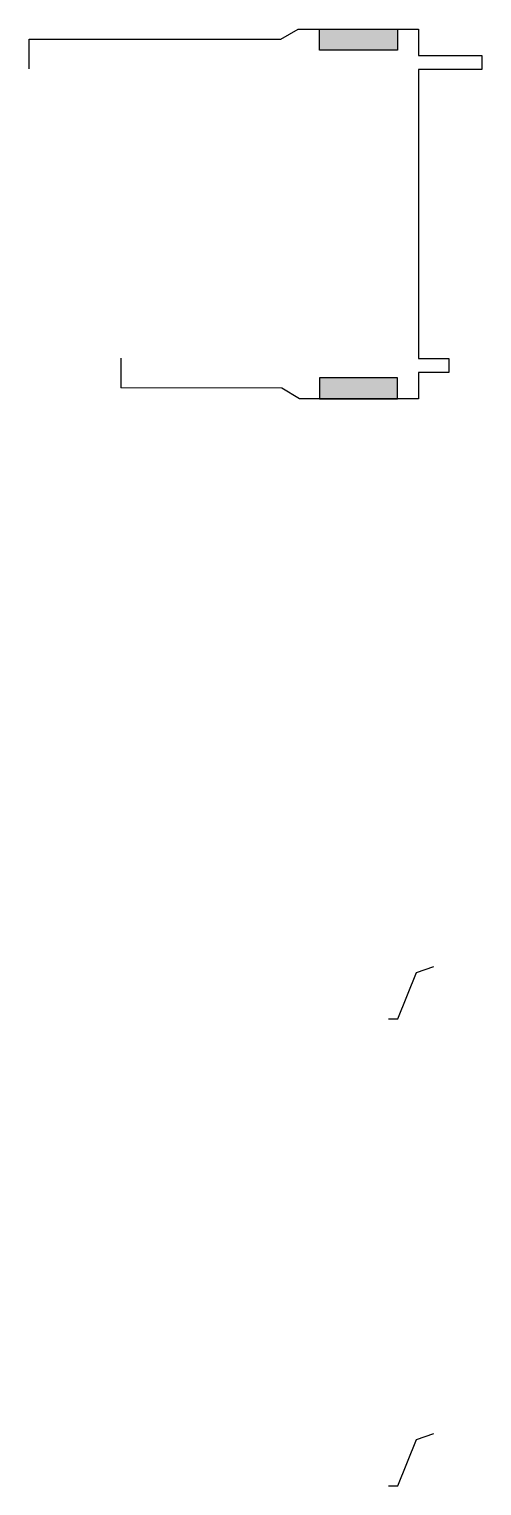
# Model space of a CAD drawing. Header units: millimetres. Extents: x 14063 to 1112248, y -41582 to 2046360.
# Drawn here: x 14063 to 33485, y -41582 to 20808 of the extents above.
import ezdxf

# ---------------------------------------------------------------- set-up
doc = ezdxf.new("R2010")
doc.units = ezdxf.units.MM
doc.layers.add('CHB-00_Working Space', color=7, linetype='Continuous')

msp = doc.modelspace()

# ---------------------------------------------------------------- hatches: boundary and pattern name
at = {"layer": 'CHB-00_Working Space', "linetype": 'Continuous'}
for points in [[(26522.9, 20807.7), (29860.1, 20807.7), (29860.1, 19907.7), (26522.9, 19907.7)], [(29860.1, 5876.7), (26522.9, 5876.7), (26522.9, 4976.7), (29860.1, 4976.7)]]:
    msp.add_hatch(color=8, dxfattribs=at).paths.add_polyline_path(points, flags=0)

# ---------------------------------------------------------------- linework, layer by layer
for points in [[(14062.7, 20382.7), (24860.4, 20382.7), (25610.6, 20807.7), (30760.1, 20807.7), (30760.1, 19682.7), (33485, 19682.7), (33485, 19082.7), (30760.1, 19082.7), (30760.1, 6701.7), (32059.6, 6701.7), (32059.6, 6101.7), (30760.1, 6101.7), (30760.1, 4976.7), (25659.9, 4976.7), (24909.4, 5437.1), (17999.9, 5443.7)], [(14066.7, 19107.7), (14062.7, 20382.7)], [(17999.9, 6712.1), (17999.9, 5443.7)], [(29485.1, -21581.5), (29884.8, -21581.5), (30685.1, -19601.1), (31419.6, -19341.5)], [(29485.1, -41581.5), (29884.8, -41581.5), (30685.1, -39601.1), (31419.6, -39341.5)]]:
    msp.add_lwpolyline(points, dxfattribs=at)
for points in [[(26522.9, 20807.7), (29860.1, 20807.7), (29860.1, 19907.7), (26522.9, 19907.7)], [(29860.1, 5876.7), (26522.9, 5876.7), (26522.9, 4976.7), (29860.1, 4976.7)]]:
    msp.add_lwpolyline(points, close=True, dxfattribs=at)

doc.saveas('drawing.dxf')
